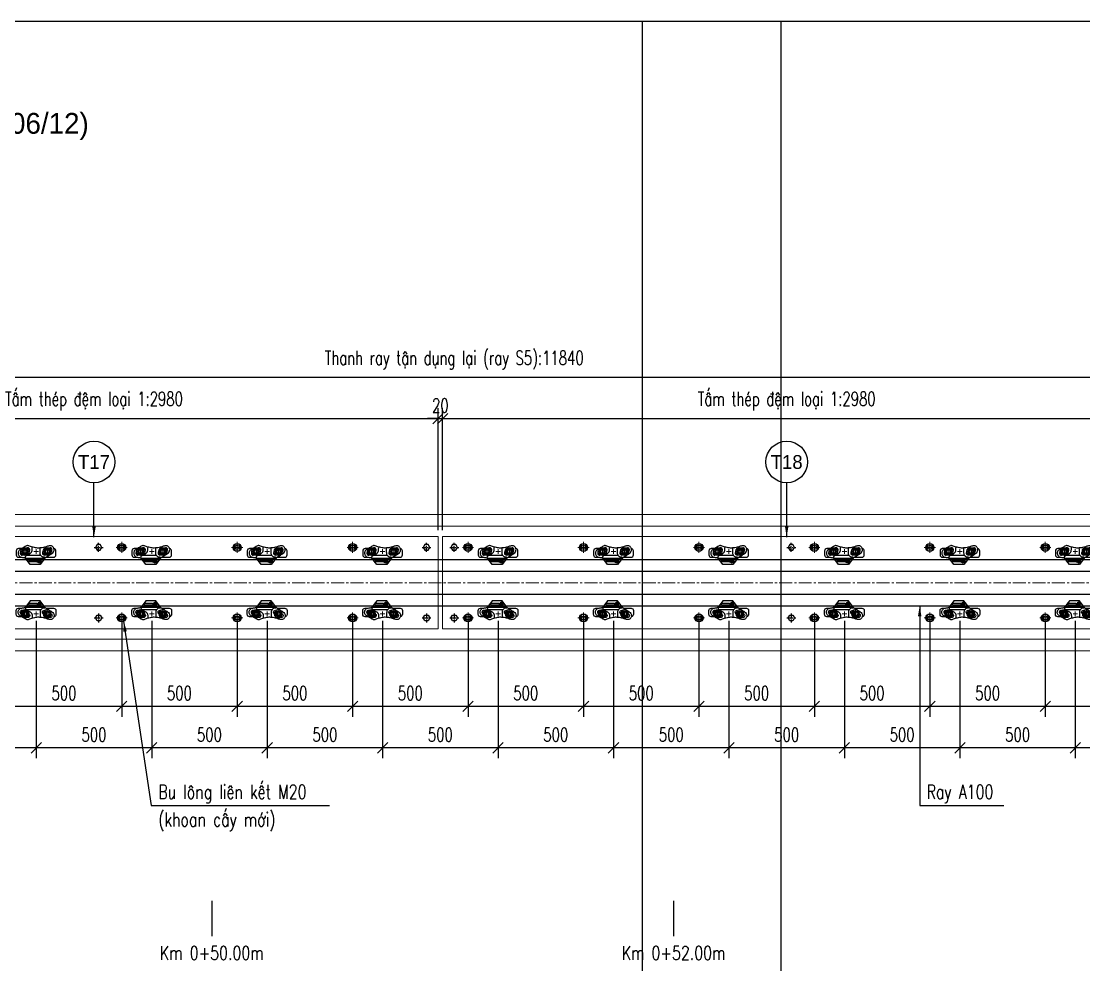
# Model space of a CAD drawing. Header units: millimetres. Extents: x 105795 to 260623, y -660711 to -234400.
# Drawn here: x 184739 to 189341, y -316960 to -312877 of the extents above; entities that cross this region are included whole.
import ezdxf
from ezdxf.enums import TextEntityAlignment as Align

# ---------------------------------------------------------------- set-up
doc = ezdxf.new("R2010")
doc.units = ezdxf.units.MM
doc.header["$LTSCALE"] = 150
doc.header["$MEASUREMENT"] = 0
doc.linetypes.add('CENTER', pattern=[2, 1.25, -0.25, 0.25, -0.25])
doc.linetypes.add('CENTER2', pattern=[1.125, 0.75, -0.125, 0.125, -0.125])
doc.layers.get('Defpoints').update_dxf_attribs({"color": 255})
for name, color, linetype in [('Bulong chinh cao do', 7, 'Continuous'), ('GhichuLytrinh', 2, 'Continuous'), ('PART', 3, 'Continuous'), ('Ray moi', 1, 'Continuous'), ('T-Dim', 8, 'Continuous'), ('T-Hatch', 8, 'Continuous'), ('T-Thay', 3, 'Continuous'), ('T-Truc', 13, 'CENTER2'), ('Tam thep dem', 2, 'Continuous'), ('TEXT', 4, 'Continuous')]:
    doc.layers.add(name, color=color, linetype=linetype)
doc.styles.add('HOA', font='VHAVAN.TTF', dxfattribs={"width": 0.85})
doc.styles.add('THUONG', font='vnsimple.shx', dxfattribs={"width": 0.75})
doc.styles.add('vnsimple', font='vnsimple.shx', dxfattribs={"width": 0.7})
doc.dimstyles.new('30L', dxfattribs={"dimscale": 300, "dimtxt": 0.2, "dimasz": 0.15, "dimexe": 0.15, "dimexo": 0.1, "dimgap": 0.09, "dimtad": 1, "dimdsep": 46, "dimtxsty": 'vnsimple', "dimblk": 'OBLIQUE', "dimcen": 0.09, "dimdle": 0.1, "dimclrd": 256, "dimclre": 256, "dimclrt": 3, "dimadec": 0, "dimazin": 0, "dimtfac": 1, "dimtix": 1, "dimtmove": 1, "dimatfit": 3, "dimfxl": 1, "dimtolj": 1, "dimtzin": 0, "dimarcsym": 0})

# ---------------------------------------------------------------- blocks, each defined once
blk = doc.blocks.new('Bulong M16 chinh cao do')
at = {"layer": 'Bulong chinh cao do', "lineweight": -3}
blk.add_lwpolyline([(-13.9, 0), (-6.9, -12), (6.9, -12), (13.9, 0), (6.9, 12), (-6.9, 12)], close=True, dxfattribs=at)
at = {"layer": 'T-Truc', "color": 250, "linetype": 'CENTER', "lineweight": -3, "ltscale": 0.1}
for p, q in [((-19.4, 0), (19.4, 0)), ((0, -19.4), (0, 19.4))]:
    blk.add_line(p, q, dxfattribs=at)
blk = doc.blocks.new('BU LONG')
at = {"layer": 'PART', "color": 2, "linetype": 'ByBlock', "lineweight": 9, "ltscale": 0.1}
for p, q in [((587063.7, -184968.2), (587063.7, -184920.2)), ((587039.7, -184944.2), (587087.7, -184944.2))]:
    blk.add_line(p, q, dxfattribs=at)
at = {"layer": 'PART', "color": 8, "linetype": 'Continuous'}
blk.add_lwpolyline([(587055.4, -184929.8), (587047.1, -184944.2), (587055.4, -184958.6), (587072.1, -184958.6), (587080.4, -184944.2), (587072.1, -184929.8)], close=True, dxfattribs=at)
at = {"layer": 'PART', "color": 2, "linetype": 'Continuous'}
for radius in [17.6, 8.8]:
    blk.add_circle((587063.7, -184944.2), radius, dxfattribs=at)
blk = doc.blocks.new('coc1')
at = {"layer": 'T-Dim', "color": 8}
for p, q in [((252148.7, -30911), (252131.7, -30911)), ((252158.7, -30953.7), (252158.7, -30921)), ((252163.3, -30958.5), (252191, -30979.2)), ((252191, -30979.2), (252191, -31022.5)), ((252121.7, -31059.7), (252121.7, -31073)), ((252191, -31022.5), (252163.3, -31043.3)), ((252131.7, -31083), (252148.7, -31083)), ((252158.7, -31073), (252158.7, -31062.1))]:
    blk.add_line(p, q, dxfattribs=at)
at = {"layer": 'T-Dim', "color": 250}
for p, q in [((252126.1, -30948.7), (252141.5, -30948.7)), ((252151.5, -30976.2), (252151.5, -31038.5)), ((252171.9, -30984.6), (252171.2, -30984.6)), ((252171.2, -30984.6), (252171.3, -30985.4)), ((252172.9, -31027.2), (252172.9, -30993.4)), ((252174.9, -30991.4), (252177.5, -30991.4)), ((252177.5, -30983), (252175.9, -30983)), ((252175.9, -30983), (252175.9, -30984.6)), ((252175.9, -30985.9), (252175.9, -30987.5)), ((252177.5, -30987.5), (252175.9, -30987.5)), ((252177.8, -30983.6), (252177.8, -30984.6)), ((252177.8, -30986.9), (252177.8, -30985.9)), ((252178.3, -30984.6), (252178.4, -30984.6)), ((252179.5, -30993.4), (252179.5, -31027.2)), ((252181.8, -30986.4), (252181.8, -30984)), ((252126.3, -31045.1), (252141.7, -31045.1)), ((252174.9, -31029.2), (252177.5, -31029.2))]:
    blk.add_line(p, q, dxfattribs=at)
for points in [[(252147.6, -30948.5), (252140.6, -30936.7), (252126.7, -30936.8), (252120, -30948.9), (252127.1, -30960.8), (252140.9, -30960.6)], [(252147.9, -31044.8), (252140.8, -31033), (252127, -31033.1), (252120.2, -31045.2), (252127.3, -31057.1), (252141.1, -31056.9)]]:
    blk.add_lwpolyline(points, close=True, dxfattribs=at)
blk.add_lwpolyline([(252172.3, -30985.9), (252171.8, -30985.9, -0.402189), (252171.3, -30985.4, -0.402189)], format="xyb", dxfattribs=at)
for points in [[(252171.8, -30984.6), (252171.9, -30984.6)], [(252178.3, -30985.9), (252172.3, -30985.9)], [(252174.6, -30984.6), (252178.3, -30984.6)], [(252178.1, -30984.6), (252179.1, -30984.6)], [(252179.1, -30985.9), (252178.3, -30985.9)]]:
    blk.add_lwpolyline(points, dxfattribs=at)
for centre, radius in [((252133.8, -30949.1), 17.5), ((252133.8, -30948.7), 12), ((252133.8, -30948.7), 8.21), ((252133.8, -30948.7), 7.72), ((252176.2, -30982.5), 7.99), ((252134, -31045.1), 17.7), ((252134, -31045.1), 12), ((252134, -31045.1), 8.58), ((252134, -31045.1), 7.72)]:
    blk.add_circle(centre, radius, dxfattribs=at)
at = {"layer": 'T-Dim', "color": 8}
for centre, radius, start, end in [((252131.7, -30921), 10, 90, 172.7502), ((252148.7, -30921), 10, 0, 90), ((252141.2, -31057), 8.58, 179.9374, 180.02), ((252126.6, -31033), 8.58, 358.8777, 359.7675), ((252131.7, -31073), 10, 180, 270), ((252148.7, -31073), 10, 270, 0)]:
    blk.add_arc(centre, radius, start, end, dxfattribs=at)
at = {"layer": 'T-Dim', "color": 250}
for centre, radius, start, end in [((252126.7, -30936.2), 8.21, 33.8579, 204.33), ((252141.3, -30961.6), 8.21, 217.2187, 24.4659), ((252174.7, -30980.6), 4.86, 309.8531, 235.0368), ((252174.6, -30981), 3.55, 325.9393, 270.8947), ((252174.9, -30993.4), 2, 90, 180), ((252177.5, -30993.4), 2, 0, 90), ((252178.6, -30983.1), 1.56, 288.3305, 324.0231), ((252179, -30987), 1.05, 31.2028, 83.0416), ((252180.9, -30985.2), 1.54, 51.5074, 129.6961), ((252180.9, -30985.2), 1.54, 230.3039, 308.4926), ((252126.6, -31033), 8.58, 40.2477, 202.8953), ((252126.6, -31033), 8.58, 243.5906, 244.2653), ((252141.2, -31057), 8.58, 221.8793, 20.5324), ((252141.2, -31057), 8.58, 61.7402, 62.4743), ((252174.9, -31027.2), 2, 180, 270), ((252177.5, -31027.2), 2, 270, 0)]:
    blk.add_arc(centre, radius, start, end, dxfattribs=at)
at = {"layer": 'T-Dim', "color": 8}
blk.add_open_spline([(252163.3, -30958.5), (252160.5, -30956.2), (252157.4, -30952.2), (252153.2, -30944.9), (252142, -30926.5), (252136.6, -30921.3), (252129, -30918.9), (252122.3, -30919.2), (252116.3, -30921.6), (252113.2, -30924.9), (252109.9, -30930.5), (252108.9, -30934.1), (252109, -30939.9), (252111.7, -30947.5), (252113.9, -30953.5), (252116, -30959.9), (252117.8, -30970.7), (252118.9, -30980.9), (252119.3, -30990.5), (252118.4, -30998.7), (252116, -31010.1), (252113.9, -31017.1), (252110.2, -31026.3), (252108.6, -31031.1), (252108.6, -31036), (252110, -31039.8), (252119.9, -31056.7), (252121.7, -31059.6), (252124.1, -31064.1), (252128.6, -31071), (252134.1, -31073.9), (252138.8, -31075.4), (252144.9, -31075), (252151.5, -31072.3), (252157.7, -31065.7), (252158.7, -31062.5), (252159.6, -31055.9), (252160.3, -31048.8), (252161.8, -31045.5), (252162.5, -31044.1), (252163.3, -31043.3)], degree=3, knots=[0.587392, 0.587392, 0.587392, 0.587392, 1, 2, 3, 4, 5, 6, 7, 8, 9, 10, 11, 12, 13, 14, 15, 16, 17, 18, 19, 20, 21, 22, 23, 24, 25, 26, 27, 28, 29, 30, 31, 32, 33, 34, 35, 36, 37, 37.680973, 37.680973, 37.680973, 37.680973], dxfattribs=at)
at = {"layer": 'T-Dim', "color": 250}
for points in [[(252163.2, -31042.6), (252163.2, -31038.2), (252163.3, -31005.4), (252163.3, -30985.6), (252163.2, -30962.7), (252163.3, -30959.6), (252163.1, -30959.1), (252162.1, -30958.4), (252161, -30958.3), (252159.8, -30958.4), (252159.3, -30959.4), (252159.2, -30961.2), (252159, -30964), (252158.6, -30966.7), (252158.2, -30968.6), (252157, -30970.9), (252154.7, -30973.5), (252151.8, -30976), (252149.7, -30977.4), (252146.7, -30978.8), (252142.9, -30979.4), (252130.9, -30979.5), (252124.3, -30979.6), (252121.3, -30979.6), (252118.7, -30979.8)], [(252163.2, -31042.6), (252161.8, -31043.7), (252159.6, -31043.5), (252155.8, -31043.3), (252153.2, -31041), (252149.8, -31036.1), (252145.1, -31027.2), (252143.6, -31024.1), (252141.4, -31020.8), (252138.9, -31018.5), (252135.8, -31016.1), (252132.8, -31014.9), (252130.3, -31014.2), (252119.9, -31014.1), (252117.4, -31014.1), (252115.3, -31012.2)], [(252177.8, -30983.6), (252177.8, -30983.2), (252177.7, -30983), (252177.5, -30983)], [(252177.8, -30986.9), (252177.8, -30987.3), (252177.7, -30987.5), (252177.5, -30987.5)]]:
    blk.add_open_spline(points, degree=3, dxfattribs=at)
at = {"layer": 'T-Truc', "color": 250, "lineweight": 9, "ltscale": 30}
for p, q in [((252144, -30997), (252124, -30997)), ((252134, -31007), (252134, -30987))]:
    blk.add_line(p, q, dxfattribs=at)
blk = doc.blocks.new('mnmnbvmnbvmnbmnbbn')
at = {"layer": 'Tam thep dem', "lineweight": 9, "ltscale": 0.5}
for points in [[(0, -300), (0, 0), (2980, 0), (2980, -300)], [(0, -300), (0, -400), (2980, -400), (2980, -300)]]:
    blk.add_lwpolyline(points, dxfattribs=at)
at = {"layer": 'Bulong chinh cao do', "linetype": 'Continuous'}
for p in [(50, -47.5), (1510, -47.5), (2930, -47.5)]:
    blk.add_blockref('Bulong M16 chinh cao do', p, dxfattribs=at)
at = {"layer": 'Bulong chinh cao do', "linetype": 'Continuous', "xscale": -1, "rotation": 180}
for p in [(50, -352.5), (1510, -352.5), (2930, -352.5)]:
    blk.add_blockref('Bulong M16 chinh cao do', p, dxfattribs=at)
at = {"layer": 'PART', "linetype": 'Continuous'}
for p in [(-586953.7, 184896.7), (-586453.7, 184896.7), (-585953.7, 184896.7), (-585453.7, 184896.7), (-584953.7, 184896.7), (-584453.7, 184896.7), (-586953.7, 184591.7), (-586453.7, 184591.7), (-585953.7, 184591.7), (-585453.7, 184591.7), (-584953.7, 184591.7), (-584453.7, 184591.7)]:
    blk.add_blockref('BU LONG', p, dxfattribs=at)
at = {"layer": 'T-Dim', "rotation": 270}
for p in [(31237, 252069), (31737, 252069), (32236.3, 252069, 616), (32737, 252069), (33237, 252069), (33737, 252069)]:
    blk.add_blockref('coc1', p, dxfattribs=at)
at = {"layer": 'T-Dim', "xscale": -1, "rotation": 270}
for p in [(31237, -252469), (31737, -252469), (32236.3, -252469, 616), (32737, -252469), (33237, -252469), (33737, -252469)]:
    blk.add_blockref('coc1', p, dxfattribs=at)
blk = doc.blocks.new('_Oblique')
at = {"color": 0, "linetype": 'ByBlock', "lineweight": -2}
blk.add_line((-0.5, -0.5), (0.5, 0.5), dxfattribs=at)
blk = doc.blocks.new('*D250')
at = {"layer": 'Defpoints', "color": 0, "linetype": 'Continuous', "transparency": 16777216}
for p in [(184304.5, -315441.6), (184804.5, -315441.6), (184304.5, -316021.7)]:
    blk.add_point(p, dxfattribs=at)
at = {"layer": 'T-Dim', "linetype": 'Continuous', "lineweight": -2, "transparency": 16777216}
for p, q in [((184304.5, -315471.6), (184304.5, -316066.7)), ((184804.5, -315471.6), (184804.5, -316066.7)), ((184834.5, -316021.7), (184274.5, -316021.7))]:
    blk.add_line(p, q, dxfattribs=at)
at = {"layer": 'T-Dim', "linetype": 'Continuous', "lineweight": -2, "transparency": 16777216, "xscale": 45, "yscale": 45, "zscale": 45, "rotation": 180}
blk.add_blockref('_Oblique', (184304.5, -316021.7), dxfattribs=at)
at = {"layer": 'T-Dim', "linetype": 'Continuous', "lineweight": -2, "transparency": 16777216, "xscale": 45, "yscale": 45, "zscale": 45}
blk.add_blockref('_Oblique', (184804.5, -316021.7), dxfattribs=at)
at = {"layer": 'T-Dim', "color": 3, "linetype": 'Continuous', "transparency": 16777216, "insert": (184554.5, -315964.7), "char_height": 60, "attachment_point": 5, "style": 'vnsimple'}
blk.add_mtext('\\A1;500', dxfattribs=at)
blk = doc.blocks.new('*D251')
at = {"layer": 'Defpoints', "color": 0, "linetype": 'Continuous', "transparency": 16777216}
for p in [(184674.5, -315447.7), (185174.5, -315447.7), (185174.5, -315841.7)]:
    blk.add_point(p, dxfattribs=at)
at = {"layer": 'T-Dim', "linetype": 'Continuous', "lineweight": -2, "transparency": 16777216}
for p, q in [((184674.5, -315477.7), (184674.5, -315886.7)), ((185174.5, -315477.7), (185174.5, -315886.7)), ((184644.5, -315841.7), (185204.5, -315841.7))]:
    blk.add_line(p, q, dxfattribs=at)
at = {"layer": 'T-Dim', "linetype": 'Continuous', "lineweight": -2, "transparency": 16777216, "xscale": 45, "yscale": 45, "zscale": 45, "rotation": 180}
blk.add_blockref('_Oblique', (184674.5, -315841.7), dxfattribs=at)
at = {"layer": 'T-Dim', "linetype": 'Continuous', "lineweight": -2, "transparency": 16777216, "xscale": 45, "yscale": 45, "zscale": 45}
blk.add_blockref('_Oblique', (185174.5, -315841.7), dxfattribs=at)
at = {"layer": 'T-Dim', "color": 3, "linetype": 'Continuous', "transparency": 16777216, "insert": (184924.5, -315784.7), "char_height": 60, "attachment_point": 5, "style": 'vnsimple'}
blk.add_mtext('\\A1;500', dxfattribs=at)
blk = doc.blocks.new('*D252')
at = {"layer": 'Defpoints', "color": 0, "linetype": 'Continuous', "transparency": 16777216}
for p in [(184804.5, -315441.6), (185304.5, -315441.6), (184804.5, -316021.7)]:
    blk.add_point(p, dxfattribs=at)
at = {"layer": 'T-Dim', "linetype": 'Continuous', "lineweight": -2, "transparency": 16777216}
for p, q in [((184804.5, -315471.6), (184804.5, -316066.7)), ((185304.5, -315471.6), (185304.5, -316066.7)), ((185334.5, -316021.7), (184774.5, -316021.7))]:
    blk.add_line(p, q, dxfattribs=at)
at = {"layer": 'T-Dim', "linetype": 'Continuous', "lineweight": -2, "transparency": 16777216, "xscale": 45, "yscale": 45, "zscale": 45, "rotation": 180}
blk.add_blockref('_Oblique', (184804.5, -316021.7), dxfattribs=at)
at = {"layer": 'T-Dim', "linetype": 'Continuous', "lineweight": -2, "transparency": 16777216, "xscale": 45, "yscale": 45, "zscale": 45}
blk.add_blockref('_Oblique', (185304.5, -316021.7), dxfattribs=at)
at = {"layer": 'T-Dim', "color": 3, "linetype": 'Continuous', "transparency": 16777216, "insert": (185054.5, -315964.7), "char_height": 60, "attachment_point": 5, "style": 'vnsimple'}
blk.add_mtext('\\A1;500', dxfattribs=at)
blk = doc.blocks.new('*D253')
at = {"layer": 'Defpoints', "color": 0, "linetype": 'Continuous', "transparency": 16777216}
for p in [(185174.5, -315447.7), (185674.5, -315447.7), (185674.5, -315841.7)]:
    blk.add_point(p, dxfattribs=at)
at = {"layer": 'T-Dim', "linetype": 'Continuous', "lineweight": -2, "transparency": 16777216}
for p, q in [((185174.5, -315477.7), (185174.5, -315886.7)), ((185674.5, -315477.7), (185674.5, -315886.7)), ((185144.5, -315841.7), (185704.5, -315841.7))]:
    blk.add_line(p, q, dxfattribs=at)
at = {"layer": 'T-Dim', "linetype": 'Continuous', "lineweight": -2, "transparency": 16777216, "xscale": 45, "yscale": 45, "zscale": 45, "rotation": 180}
blk.add_blockref('_Oblique', (185174.5, -315841.7), dxfattribs=at)
at = {"layer": 'T-Dim', "linetype": 'Continuous', "lineweight": -2, "transparency": 16777216, "xscale": 45, "yscale": 45, "zscale": 45}
blk.add_blockref('_Oblique', (185674.5, -315841.7), dxfattribs=at)
at = {"layer": 'T-Dim', "color": 3, "linetype": 'Continuous', "transparency": 16777216, "insert": (185424.5, -315784.7), "char_height": 60, "attachment_point": 5, "style": 'vnsimple'}
blk.add_mtext('\\A1;500', dxfattribs=at)
blk = doc.blocks.new('*D254')
at = {"layer": 'Defpoints', "color": 0, "linetype": 'Continuous', "transparency": 16777216}
for p in [(185304.5, -315441.6), (185804.5, -315441.6), (185304.5, -316021.7)]:
    blk.add_point(p, dxfattribs=at)
at = {"layer": 'T-Dim', "linetype": 'Continuous', "lineweight": -2, "transparency": 16777216}
for p, q in [((185304.5, -315471.6), (185304.5, -316066.7)), ((185804.5, -315471.6), (185804.5, -316066.7)), ((185834.5, -316021.7), (185274.5, -316021.7))]:
    blk.add_line(p, q, dxfattribs=at)
at = {"layer": 'T-Dim', "linetype": 'Continuous', "lineweight": -2, "transparency": 16777216, "xscale": 45, "yscale": 45, "zscale": 45, "rotation": 180}
blk.add_blockref('_Oblique', (185304.5, -316021.7), dxfattribs=at)
at = {"layer": 'T-Dim', "linetype": 'Continuous', "lineweight": -2, "transparency": 16777216, "xscale": 45, "yscale": 45, "zscale": 45}
blk.add_blockref('_Oblique', (185804.5, -316021.7), dxfattribs=at)
at = {"layer": 'T-Dim', "color": 3, "linetype": 'Continuous', "transparency": 16777216, "insert": (185554.5, -315964.7), "char_height": 60, "attachment_point": 5, "style": 'vnsimple'}
blk.add_mtext('\\A1;500', dxfattribs=at)
blk = doc.blocks.new('*D255')
at = {"layer": 'Defpoints', "color": 0, "linetype": 'Continuous', "transparency": 16777216}
for p in [(185674.5, -315447.7), (186174.5, -315447.7), (186174.5, -315841.7)]:
    blk.add_point(p, dxfattribs=at)
at = {"layer": 'T-Dim', "linetype": 'Continuous', "lineweight": -2, "transparency": 16777216}
for p, q in [((185674.5, -315477.7), (185674.5, -315886.7)), ((186174.5, -315477.7), (186174.5, -315886.7)), ((185644.5, -315841.7), (186204.5, -315841.7))]:
    blk.add_line(p, q, dxfattribs=at)
at = {"layer": 'T-Dim', "linetype": 'Continuous', "lineweight": -2, "transparency": 16777216, "xscale": 45, "yscale": 45, "zscale": 45, "rotation": 180}
blk.add_blockref('_Oblique', (185674.5, -315841.7), dxfattribs=at)
at = {"layer": 'T-Dim', "linetype": 'Continuous', "lineweight": -2, "transparency": 16777216, "xscale": 45, "yscale": 45, "zscale": 45}
blk.add_blockref('_Oblique', (186174.5, -315841.7), dxfattribs=at)
at = {"layer": 'T-Dim', "color": 3, "linetype": 'Continuous', "transparency": 16777216, "insert": (185924.5, -315784.7), "char_height": 60, "attachment_point": 5, "style": 'vnsimple'}
blk.add_mtext('\\A1;500', dxfattribs=at)
blk = doc.blocks.new('*D256')
at = {"layer": 'Defpoints', "color": 0, "linetype": 'Continuous', "transparency": 16777216}
for p in [(185804.5, -315441.6), (186304.5, -315441.6), (185804.5, -316021.7)]:
    blk.add_point(p, dxfattribs=at)
at = {"layer": 'T-Dim', "linetype": 'Continuous', "lineweight": -2, "transparency": 16777216}
for p, q in [((185804.5, -315471.6), (185804.5, -316066.7)), ((186304.5, -315471.6), (186304.5, -316066.7)), ((186334.5, -316021.7), (185774.5, -316021.7))]:
    blk.add_line(p, q, dxfattribs=at)
at = {"layer": 'T-Dim', "linetype": 'Continuous', "lineweight": -2, "transparency": 16777216, "xscale": 45, "yscale": 45, "zscale": 45, "rotation": 180}
blk.add_blockref('_Oblique', (185804.5, -316021.7), dxfattribs=at)
at = {"layer": 'T-Dim', "linetype": 'Continuous', "lineweight": -2, "transparency": 16777216, "xscale": 45, "yscale": 45, "zscale": 45}
blk.add_blockref('_Oblique', (186304.5, -316021.7), dxfattribs=at)
at = {"layer": 'T-Dim', "color": 3, "linetype": 'Continuous', "transparency": 16777216, "insert": (186054.5, -315964.7), "char_height": 60, "attachment_point": 5, "style": 'vnsimple'}
blk.add_mtext('\\A1;500', dxfattribs=at)
blk = doc.blocks.new('*D257')
at = {"layer": 'Defpoints', "color": 0, "linetype": 'Continuous', "transparency": 16777216}
for p in [(186174.5, -315447.7), (186674.5, -315447.7), (186674.5, -315841.7)]:
    blk.add_point(p, dxfattribs=at)
at = {"layer": 'T-Dim', "linetype": 'Continuous', "lineweight": -2, "transparency": 16777216}
for p, q in [((186174.5, -315477.7), (186174.5, -315886.7)), ((186674.5, -315477.7), (186674.5, -315886.7)), ((186144.5, -315841.7), (186704.5, -315841.7))]:
    blk.add_line(p, q, dxfattribs=at)
at = {"layer": 'T-Dim', "linetype": 'Continuous', "lineweight": -2, "transparency": 16777216, "xscale": 45, "yscale": 45, "zscale": 45, "rotation": 180}
blk.add_blockref('_Oblique', (186174.5, -315841.7), dxfattribs=at)
at = {"layer": 'T-Dim', "linetype": 'Continuous', "lineweight": -2, "transparency": 16777216, "xscale": 45, "yscale": 45, "zscale": 45}
blk.add_blockref('_Oblique', (186674.5, -315841.7), dxfattribs=at)
at = {"layer": 'T-Dim', "color": 3, "linetype": 'Continuous', "transparency": 16777216, "insert": (186424.5, -315784.7), "char_height": 60, "attachment_point": 5, "style": 'vnsimple'}
blk.add_mtext('\\A1;500', dxfattribs=at)
blk = doc.blocks.new('*D258')
at = {"layer": 'Defpoints', "color": 0, "linetype": 'Continuous', "transparency": 16777216}
for p in [(186304.5, -315441.6), (186804.5, -315441.6), (186304.5, -316021.7)]:
    blk.add_point(p, dxfattribs=at)
at = {"layer": 'T-Dim', "linetype": 'Continuous', "lineweight": -2, "transparency": 16777216}
for p, q in [((186304.5, -315471.6), (186304.5, -316066.7)), ((186804.5, -315471.6), (186804.5, -316066.7)), ((186834.5, -316021.7), (186274.5, -316021.7))]:
    blk.add_line(p, q, dxfattribs=at)
at = {"layer": 'T-Dim', "linetype": 'Continuous', "lineweight": -2, "transparency": 16777216, "xscale": 45, "yscale": 45, "zscale": 45, "rotation": 180}
blk.add_blockref('_Oblique', (186304.5, -316021.7), dxfattribs=at)
at = {"layer": 'T-Dim', "linetype": 'Continuous', "lineweight": -2, "transparency": 16777216, "xscale": 45, "yscale": 45, "zscale": 45}
blk.add_blockref('_Oblique', (186804.5, -316021.7), dxfattribs=at)
at = {"layer": 'T-Dim', "color": 3, "linetype": 'Continuous', "transparency": 16777216, "insert": (186554.5, -315964.7), "char_height": 60, "attachment_point": 5, "style": 'vnsimple'}
blk.add_mtext('\\A1;500', dxfattribs=at)
blk = doc.blocks.new('*D259')
at = {"layer": 'Defpoints', "color": 0, "linetype": 'Continuous', "transparency": 16777216}
for p in [(186674.5, -315447.7), (187174.5, -315447.7), (187174.5, -315841.7)]:
    blk.add_point(p, dxfattribs=at)
at = {"layer": 'T-Dim', "linetype": 'Continuous', "lineweight": -2, "transparency": 16777216}
for p, q in [((186674.5, -315477.7), (186674.5, -315886.7)), ((187174.5, -315477.7), (187174.5, -315886.7)), ((186644.5, -315841.7), (187204.5, -315841.7))]:
    blk.add_line(p, q, dxfattribs=at)
at = {"layer": 'T-Dim', "linetype": 'Continuous', "lineweight": -2, "transparency": 16777216, "xscale": 45, "yscale": 45, "zscale": 45, "rotation": 180}
blk.add_blockref('_Oblique', (186674.5, -315841.7), dxfattribs=at)
at = {"layer": 'T-Dim', "linetype": 'Continuous', "lineweight": -2, "transparency": 16777216, "xscale": 45, "yscale": 45, "zscale": 45}
blk.add_blockref('_Oblique', (187174.5, -315841.7), dxfattribs=at)
at = {"layer": 'T-Dim', "color": 3, "linetype": 'Continuous', "transparency": 16777216, "insert": (186924.5, -315784.7), "char_height": 60, "attachment_point": 5, "style": 'vnsimple'}
blk.add_mtext('\\A1;500', dxfattribs=at)
blk = doc.blocks.new('*D260')
at = {"layer": 'Defpoints', "color": 0, "linetype": 'Continuous', "transparency": 16777216}
for p in [(186804.5, -315441.6), (187304.5, -315441.6), (186804.5, -316021.7)]:
    blk.add_point(p, dxfattribs=at)
at = {"layer": 'T-Dim', "linetype": 'Continuous', "lineweight": -2, "transparency": 16777216}
for p, q in [((186804.5, -315471.6), (186804.5, -316066.7)), ((187304.5, -315471.6), (187304.5, -316066.7)), ((187334.5, -316021.7), (186774.5, -316021.7))]:
    blk.add_line(p, q, dxfattribs=at)
at = {"layer": 'T-Dim', "linetype": 'Continuous', "lineweight": -2, "transparency": 16777216, "xscale": 45, "yscale": 45, "zscale": 45, "rotation": 180}
blk.add_blockref('_Oblique', (186804.5, -316021.7), dxfattribs=at)
at = {"layer": 'T-Dim', "linetype": 'Continuous', "lineweight": -2, "transparency": 16777216, "xscale": 45, "yscale": 45, "zscale": 45}
blk.add_blockref('_Oblique', (187304.5, -316021.7), dxfattribs=at)
at = {"layer": 'T-Dim', "color": 3, "linetype": 'Continuous', "transparency": 16777216, "insert": (187054.5, -315964.7), "char_height": 60, "attachment_point": 5, "style": 'vnsimple'}
blk.add_mtext('\\A1;500', dxfattribs=at)
blk = doc.blocks.new('*D261')
at = {"layer": 'Defpoints', "color": 0, "linetype": 'Continuous', "transparency": 16777216}
for p in [(187174.5, -315447.7), (187674.5, -315447.7), (187674.5, -315841.7)]:
    blk.add_point(p, dxfattribs=at)
at = {"layer": 'T-Dim', "linetype": 'Continuous', "lineweight": -2, "transparency": 16777216}
for p, q in [((187174.5, -315477.7), (187174.5, -315886.7)), ((187674.5, -315477.7), (187674.5, -315886.7)), ((187144.5, -315841.7), (187704.5, -315841.7))]:
    blk.add_line(p, q, dxfattribs=at)
at = {"layer": 'T-Dim', "linetype": 'Continuous', "lineweight": -2, "transparency": 16777216, "xscale": 45, "yscale": 45, "zscale": 45, "rotation": 180}
blk.add_blockref('_Oblique', (187174.5, -315841.7), dxfattribs=at)
at = {"layer": 'T-Dim', "linetype": 'Continuous', "lineweight": -2, "transparency": 16777216, "xscale": 45, "yscale": 45, "zscale": 45}
blk.add_blockref('_Oblique', (187674.5, -315841.7), dxfattribs=at)
at = {"layer": 'T-Dim', "color": 3, "linetype": 'Continuous', "transparency": 16777216, "insert": (187424.5, -315784.7), "char_height": 60, "attachment_point": 5, "style": 'vnsimple'}
blk.add_mtext('\\A1;500', dxfattribs=at)
blk = doc.blocks.new('*D262')
at = {"layer": 'Defpoints', "color": 0, "linetype": 'Continuous', "transparency": 16777216}
for p in [(187304.5, -315441.6), (187804.5, -315441.6), (187304.5, -316021.7)]:
    blk.add_point(p, dxfattribs=at)
at = {"layer": 'T-Dim', "linetype": 'Continuous', "lineweight": -2, "transparency": 16777216}
for p, q in [((187304.5, -315471.6), (187304.5, -316066.7)), ((187804.5, -315471.6), (187804.5, -316066.7)), ((187834.5, -316021.7), (187274.5, -316021.7))]:
    blk.add_line(p, q, dxfattribs=at)
at = {"layer": 'T-Dim', "linetype": 'Continuous', "lineweight": -2, "transparency": 16777216, "xscale": 45, "yscale": 45, "zscale": 45, "rotation": 180}
blk.add_blockref('_Oblique', (187304.5, -316021.7), dxfattribs=at)
at = {"layer": 'T-Dim', "linetype": 'Continuous', "lineweight": -2, "transparency": 16777216, "xscale": 45, "yscale": 45, "zscale": 45}
blk.add_blockref('_Oblique', (187804.5, -316021.7), dxfattribs=at)
at = {"layer": 'T-Dim', "color": 3, "linetype": 'Continuous', "transparency": 16777216, "insert": (187554.5, -315964.7), "char_height": 60, "attachment_point": 5, "style": 'vnsimple'}
blk.add_mtext('\\A1;500', dxfattribs=at)
blk = doc.blocks.new('*D263')
at = {"layer": 'Defpoints', "color": 0, "linetype": 'Continuous', "transparency": 16777216}
for p in [(187674.5, -315447.7), (188174.5, -315447.7), (188174.5, -315841.7)]:
    blk.add_point(p, dxfattribs=at)
at = {"layer": 'T-Dim', "linetype": 'Continuous', "lineweight": -2, "transparency": 16777216}
for p, q in [((187674.5, -315477.7), (187674.5, -315886.7)), ((188174.5, -315477.7), (188174.5, -315886.7)), ((187644.5, -315841.7), (188204.5, -315841.7))]:
    blk.add_line(p, q, dxfattribs=at)
at = {"layer": 'T-Dim', "linetype": 'Continuous', "lineweight": -2, "transparency": 16777216, "xscale": 45, "yscale": 45, "zscale": 45, "rotation": 180}
blk.add_blockref('_Oblique', (187674.5, -315841.7), dxfattribs=at)
at = {"layer": 'T-Dim', "linetype": 'Continuous', "lineweight": -2, "transparency": 16777216, "xscale": 45, "yscale": 45, "zscale": 45}
blk.add_blockref('_Oblique', (188174.5, -315841.7), dxfattribs=at)
at = {"layer": 'T-Dim', "color": 3, "linetype": 'Continuous', "transparency": 16777216, "insert": (187924.5, -315784.7), "char_height": 60, "attachment_point": 5, "style": 'vnsimple'}
blk.add_mtext('\\A1;500', dxfattribs=at)
blk = doc.blocks.new('*D264')
at = {"layer": 'Defpoints', "color": 0, "linetype": 'Continuous', "transparency": 16777216}
for p in [(187804.5, -315441.6), (188304.5, -315441.6), (187804.5, -316021.7)]:
    blk.add_point(p, dxfattribs=at)
at = {"layer": 'T-Dim', "linetype": 'Continuous', "lineweight": -2, "transparency": 16777216}
for p, q in [((187804.5, -315471.6), (187804.5, -316066.7)), ((188304.5, -315471.6), (188304.5, -316066.7)), ((188334.5, -316021.7), (187774.5, -316021.7))]:
    blk.add_line(p, q, dxfattribs=at)
at = {"layer": 'T-Dim', "linetype": 'Continuous', "lineweight": -2, "transparency": 16777216, "xscale": 45, "yscale": 45, "zscale": 45, "rotation": 180}
blk.add_blockref('_Oblique', (187804.5, -316021.7), dxfattribs=at)
at = {"layer": 'T-Dim', "linetype": 'Continuous', "lineweight": -2, "transparency": 16777216, "xscale": 45, "yscale": 45, "zscale": 45}
blk.add_blockref('_Oblique', (188304.5, -316021.7), dxfattribs=at)
at = {"layer": 'T-Dim', "color": 3, "linetype": 'Continuous', "transparency": 16777216, "insert": (188054.5, -315964.7), "char_height": 60, "attachment_point": 5, "style": 'vnsimple'}
blk.add_mtext('\\A1;500', dxfattribs=at)
blk = doc.blocks.new('*D265')
at = {"layer": 'Defpoints', "color": 0, "linetype": 'Continuous', "transparency": 16777216}
for p in [(188174.5, -315447.7), (188674.5, -315447.7), (188674.5, -315841.7)]:
    blk.add_point(p, dxfattribs=at)
at = {"layer": 'T-Dim', "linetype": 'Continuous', "lineweight": -2, "transparency": 16777216}
for p, q in [((188174.5, -315477.7), (188174.5, -315886.7)), ((188674.5, -315477.7), (188674.5, -315886.7)), ((188144.5, -315841.7), (188704.5, -315841.7))]:
    blk.add_line(p, q, dxfattribs=at)
at = {"layer": 'T-Dim', "linetype": 'Continuous', "lineweight": -2, "transparency": 16777216, "xscale": 45, "yscale": 45, "zscale": 45, "rotation": 180}
blk.add_blockref('_Oblique', (188174.5, -315841.7), dxfattribs=at)
at = {"layer": 'T-Dim', "linetype": 'Continuous', "lineweight": -2, "transparency": 16777216, "xscale": 45, "yscale": 45, "zscale": 45}
blk.add_blockref('_Oblique', (188674.5, -315841.7), dxfattribs=at)
at = {"layer": 'T-Dim', "color": 3, "linetype": 'Continuous', "transparency": 16777216, "insert": (188424.5, -315784.7), "char_height": 60, "attachment_point": 5, "style": 'vnsimple'}
blk.add_mtext('\\A1;500', dxfattribs=at)
blk = doc.blocks.new('*D266')
at = {"layer": 'Defpoints', "color": 0, "linetype": 'Continuous', "transparency": 16777216}
for p in [(188304.5, -315441.6), (188804.5, -315441.6), (188304.5, -316021.7)]:
    blk.add_point(p, dxfattribs=at)
at = {"layer": 'T-Dim', "linetype": 'Continuous', "lineweight": -2, "transparency": 16777216}
for p, q in [((188304.5, -315471.6), (188304.5, -316066.7)), ((188804.5, -315471.6), (188804.5, -316066.7)), ((188834.5, -316021.7), (188274.5, -316021.7))]:
    blk.add_line(p, q, dxfattribs=at)
at = {"layer": 'T-Dim', "linetype": 'Continuous', "lineweight": -2, "transparency": 16777216, "xscale": 45, "yscale": 45, "zscale": 45, "rotation": 180}
blk.add_blockref('_Oblique', (188304.5, -316021.7), dxfattribs=at)
at = {"layer": 'T-Dim', "linetype": 'Continuous', "lineweight": -2, "transparency": 16777216, "xscale": 45, "yscale": 45, "zscale": 45}
blk.add_blockref('_Oblique', (188804.5, -316021.7), dxfattribs=at)
at = {"layer": 'T-Dim', "color": 3, "linetype": 'Continuous', "transparency": 16777216, "insert": (188554.5, -315964.7), "char_height": 60, "attachment_point": 5, "style": 'vnsimple'}
blk.add_mtext('\\A1;500', dxfattribs=at)
blk = doc.blocks.new('*D267')
at = {"layer": 'Defpoints', "color": 0, "linetype": 'Continuous', "transparency": 16777216}
for p in [(188674.5, -315447.7), (189174.5, -315447.7), (189174.5, -315841.7)]:
    blk.add_point(p, dxfattribs=at)
at = {"layer": 'T-Dim', "linetype": 'Continuous', "lineweight": -2, "transparency": 16777216}
for p, q in [((188674.5, -315477.7), (188674.5, -315886.7)), ((189174.5, -315477.7), (189174.5, -315886.7)), ((188644.5, -315841.7), (189204.5, -315841.7))]:
    blk.add_line(p, q, dxfattribs=at)
at = {"layer": 'T-Dim', "linetype": 'Continuous', "lineweight": -2, "transparency": 16777216, "xscale": 45, "yscale": 45, "zscale": 45, "rotation": 180}
blk.add_blockref('_Oblique', (188674.5, -315841.7), dxfattribs=at)
at = {"layer": 'T-Dim', "linetype": 'Continuous', "lineweight": -2, "transparency": 16777216, "xscale": 45, "yscale": 45, "zscale": 45}
blk.add_blockref('_Oblique', (189174.5, -315841.7), dxfattribs=at)
at = {"layer": 'T-Dim', "color": 3, "linetype": 'Continuous', "transparency": 16777216, "insert": (188924.5, -315784.7), "char_height": 60, "attachment_point": 5, "style": 'vnsimple'}
blk.add_mtext('\\A1;500', dxfattribs=at)
blk = doc.blocks.new('*D268')
at = {"layer": 'Defpoints', "color": 0, "linetype": 'Continuous', "transparency": 16777216}
for p in [(188804.5, -315441.6), (189304.5, -315441.6), (188804.5, -316021.7)]:
    blk.add_point(p, dxfattribs=at)
at = {"layer": 'T-Dim', "linetype": 'Continuous', "lineweight": -2, "transparency": 16777216}
for p, q in [((188804.5, -315471.6), (188804.5, -316066.7)), ((189304.5, -315471.6), (189304.5, -316066.7)), ((189334.5, -316021.7), (188774.5, -316021.7))]:
    blk.add_line(p, q, dxfattribs=at)
at = {"layer": 'T-Dim', "linetype": 'Continuous', "lineweight": -2, "transparency": 16777216, "xscale": 45, "yscale": 45, "zscale": 45, "rotation": 180}
blk.add_blockref('_Oblique', (188804.5, -316021.7), dxfattribs=at)
at = {"layer": 'T-Dim', "linetype": 'Continuous', "lineweight": -2, "transparency": 16777216, "xscale": 45, "yscale": 45, "zscale": 45}
blk.add_blockref('_Oblique', (189304.5, -316021.7), dxfattribs=at)
at = {"layer": 'T-Dim', "color": 3, "linetype": 'Continuous', "transparency": 16777216, "insert": (189054.5, -315964.7), "char_height": 60, "attachment_point": 5, "style": 'vnsimple'}
blk.add_mtext('\\A1;500', dxfattribs=at)
blk = doc.blocks.new('*D269')
at = {"layer": 'Defpoints', "color": 0, "linetype": 'Continuous', "transparency": 16777216}
for p in [(189174.5, -315447.7), (189674.5, -315447.7), (189674.5, -315841.7)]:
    blk.add_point(p, dxfattribs=at)
at = {"layer": 'T-Dim', "linetype": 'Continuous', "lineweight": -2, "transparency": 16777216}
for p, q in [((189174.5, -315477.7), (189174.5, -315886.7)), ((189674.5, -315477.7), (189674.5, -315886.7)), ((189144.5, -315841.7), (189704.5, -315841.7))]:
    blk.add_line(p, q, dxfattribs=at)
at = {"layer": 'T-Dim', "linetype": 'Continuous', "lineweight": -2, "transparency": 16777216, "xscale": 45, "yscale": 45, "zscale": 45, "rotation": 180}
blk.add_blockref('_Oblique', (189174.5, -315841.7), dxfattribs=at)
at = {"layer": 'T-Dim', "linetype": 'Continuous', "lineweight": -2, "transparency": 16777216, "xscale": 45, "yscale": 45, "zscale": 45}
blk.add_blockref('_Oblique', (189674.5, -315841.7), dxfattribs=at)
at = {"layer": 'T-Dim', "color": 3, "linetype": 'Continuous', "transparency": 16777216, "insert": (189424.5, -315784.7), "char_height": 60, "attachment_point": 5, "style": 'vnsimple'}
blk.add_mtext('\\A1;500', dxfattribs=at)
blk = doc.blocks.new('*D270')
at = {"layer": 'Defpoints', "color": 0, "linetype": 'Continuous', "transparency": 16777216}
for p in [(189304.5, -315441.6), (189804.5, -315441.6), (189304.5, -316021.7)]:
    blk.add_point(p, dxfattribs=at)
at = {"layer": 'T-Dim', "linetype": 'Continuous', "lineweight": -2, "transparency": 16777216}
for p, q in [((189304.5, -315471.6), (189304.5, -316066.7)), ((189804.5, -315471.6), (189804.5, -316066.7)), ((189834.5, -316021.7), (189274.5, -316021.7))]:
    blk.add_line(p, q, dxfattribs=at)
at = {"layer": 'T-Dim', "linetype": 'Continuous', "lineweight": -2, "transparency": 16777216, "xscale": 45, "yscale": 45, "zscale": 45, "rotation": 180}
blk.add_blockref('_Oblique', (189304.5, -316021.7), dxfattribs=at)
at = {"layer": 'T-Dim', "linetype": 'Continuous', "lineweight": -2, "transparency": 16777216, "xscale": 45, "yscale": 45, "zscale": 45}
blk.add_blockref('_Oblique', (189804.5, -316021.7), dxfattribs=at)
at = {"layer": 'T-Dim', "color": 3, "linetype": 'Continuous', "transparency": 16777216, "insert": (189554.5, -315964.7), "char_height": 60, "attachment_point": 5, "style": 'vnsimple'}
blk.add_mtext('\\A1;500', dxfattribs=at)
blk = doc.blocks.new('*D481')
at = {"layer": 'Defpoints', "color": 0, "transparency": 16777216}
for p in [(186544.5, -314596.7), (183564.5, -315109.4), (186544.5, -315109.4)]:
    blk.add_point(p, dxfattribs=at)
at = {"layer": 'T-Dim', "lineweight": -2, "transparency": 16777216}
for p, q in [((183564.5, -315079.4), (183564.5, -314551.7)), ((186544.5, -315079.4), (186544.5, -314551.7)), ((183534.5, -314596.7), (186574.5, -314596.7))]:
    blk.add_line(p, q, dxfattribs=at)
at = {"layer": 'T-Dim', "lineweight": -2, "transparency": 16777216, "xscale": 45, "yscale": 45, "zscale": 45, "rotation": 180}
blk.add_blockref('_Oblique', (183564.5, -314596.7), dxfattribs=at)
at = {"layer": 'T-Dim', "lineweight": -2, "transparency": 16777216, "xscale": 45, "yscale": 45, "zscale": 45}
blk.add_blockref('_Oblique', (186544.5, -314596.7), dxfattribs=at)
at = {"layer": 'T-Dim', "color": 3, "transparency": 16777216, "insert": (185054.5, -314521.1), "char_height": 60, "attachment_point": 5, "style": 'vnsimple'}
blk.add_mtext('\\A1;TÊm thÐp ®Öm lo¹i 1:2980', dxfattribs=at)
blk = doc.blocks.new('*D482')
at = {"layer": 'Defpoints', "color": 0, "linetype": 'Continuous', "transparency": 16777216}
for p in [(186564.5, -314596.7), (186544.5, -315106.7), (186564.5, -315106.7)]:
    blk.add_point(p, dxfattribs=at)
at = {"layer": 'T-Dim', "linetype": 'Continuous', "lineweight": -2, "transparency": 16777216}
for p, q in [((186544.5, -315076.7), (186544.5, -314551.7)), ((186564.5, -315076.7), (186564.5, -314551.7)), ((186544.5, -314596.7), (186499.5, -314596.7)), ((186544.5, -314596.7), (186564.5, -314596.7)), ((186564.5, -314596.7), (186609.5, -314596.7))]:
    blk.add_line(p, q, dxfattribs=at)
at = {"layer": 'T-Dim', "linetype": 'Continuous', "lineweight": -2, "transparency": 16777216, "xscale": 45, "yscale": 45, "zscale": 45}
blk.add_blockref('_Oblique', (186544.5, -314596.7), dxfattribs=at)
at = {"layer": 'T-Dim', "linetype": 'Continuous', "lineweight": -2, "transparency": 16777216, "xscale": 45, "yscale": 45, "zscale": 45, "rotation": 180}
blk.add_blockref('_Oblique', (186564.5, -314596.7), dxfattribs=at)
at = {"layer": 'T-Dim', "color": 3, "linetype": 'Continuous', "transparency": 16777216, "insert": (186554.5, -314539.7), "char_height": 60, "attachment_point": 5, "style": 'vnsimple'}
blk.add_mtext('\\A1;20', dxfattribs=at)
blk = doc.blocks.new('*D483')
at = {"layer": 'Defpoints', "color": 0, "transparency": 16777216}
for p in [(189544.5, -314596.7), (186564.5, -315109.4), (189544.5, -315109.4)]:
    blk.add_point(p, dxfattribs=at)
at = {"layer": 'T-Dim', "lineweight": -2, "transparency": 16777216}
for p, q in [((186564.5, -315079.4), (186564.5, -314551.7)), ((189544.5, -315079.4), (189544.5, -314551.7)), ((186534.5, -314596.7), (189574.5, -314596.7))]:
    blk.add_line(p, q, dxfattribs=at)
at = {"layer": 'T-Dim', "lineweight": -2, "transparency": 16777216, "xscale": 45, "yscale": 45, "zscale": 45, "rotation": 180}
blk.add_blockref('_Oblique', (186564.5, -314596.7), dxfattribs=at)
at = {"layer": 'T-Dim', "lineweight": -2, "transparency": 16777216, "xscale": 45, "yscale": 45, "zscale": 45}
blk.add_blockref('_Oblique', (189544.5, -314596.7), dxfattribs=at)
at = {"layer": 'T-Dim', "color": 3, "transparency": 16777216, "insert": (188054.5, -314521.1), "char_height": 60, "attachment_point": 5, "style": 'vnsimple'}
blk.add_mtext('\\A1;TÊm thÐp ®Öm lo¹i 1:2980', dxfattribs=at)
blk = doc.blocks.new('*D545')
at = {"layer": 'Defpoints', "color": 0, "transparency": 16777216}
for p in [(192534.5, -314416.7), (180694.5, -315206.7), (192534.5, -315206.7)]:
    blk.add_point(p, dxfattribs=at)
at = {"layer": 'T-Hatch', "lineweight": -2, "transparency": 16777216}
for p, q in [((180694.5, -315176.7), (180694.5, -314371.7)), ((192534.5, -315176.7), (192534.5, -314371.7)), ((180664.5, -314416.7), (192564.5, -314416.7))]:
    blk.add_line(p, q, dxfattribs=at)
at = {"layer": 'T-Hatch', "lineweight": -2, "transparency": 16777216, "xscale": 45, "yscale": 45, "zscale": 45, "rotation": 180}
blk.add_blockref('_Oblique', (180694.5, -314416.7), dxfattribs=at)
at = {"layer": 'T-Hatch', "lineweight": -2, "transparency": 16777216, "xscale": 45, "yscale": 45, "zscale": 45}
blk.add_blockref('_Oblique', (192534.5, -314416.7), dxfattribs=at)
at = {"layer": 'T-Hatch', "color": 3, "transparency": 16777216, "insert": (186614.5, -314344), "char_height": 60, "attachment_point": 5, "style": 'vnsimple'}
blk.add_mtext('\\A1;Thanh ray tËn dông l¹i (ray S5):11840', dxfattribs=at)
blk = doc.blocks.new('Chi dan')
at = {"layer": 'T-Dim'}
blk.add_leader([(0, -245), (0, -10)], dimstyle='30L', override={"dimgap": 0.09, "dimtad": 0}, dxfattribs=at)
blk.add_wipeout([(68.5, 138.4), (60.6, 146.5), (51.8, 153.6), (42.2, 159.5), (31.9, 164.2), (21.1, 167.5), (10, 169.4), (-1.3, 170), (-12.6, 169.1), (-23.7, 166.8), (-34.4, 163.2), (-44.5, 158.2), (-54, 152), (-62.6, 144.7), (-70.2, 136.3), (-76.7, 127.1), (-82, 117.1), (-86, 106.5), (-88.6, 95.5), (-89.9, 84.3), (-89.7, 73), (-88.1, 61.8), (-85.2, 50.9), (-80.9, 40.5), (-75.3, 30.7), (-68.5, 21.6), (-60.6, 13.5), (-51.8, 6.4), (-42.2, 0.5), (-31.9, -4.2), (-21.1, -7.5), (-10, -9.4), (1.3, -10), (12.6, -9.1), (23.7, -6.8), (34.4, -3.2), (44.5, 1.8), (54, 8), (62.6, 15.3), (70.2, 23.7), (76.7, 32.9), (82, 42.9), (86, 53.5), (88.6, 64.5), (89.9, 75.7), (89.7, 87), (88.1, 98.2), (85.2, 109.1), (80.9, 119.5), (75.3, 129.3)]).dxf.layer = 'T-Dim'
blk.add_circle((0, 80), 90, dxfattribs=at)

msp = doc.modelspace()

# ---------------------------------------------------------------- linework, layer by layer
at = {"layer": 'GhichuLytrinh', "color": 8}
for p, q in [((185564.457, -316683.657), (185564.457, -316837.371)), ((187564.457, -316683.657), (187564.457, -316837.371))]:
    msp.add_line(p, q, dxfattribs=at)
at = {"layer": 'Ray moi', "linetype": 'Continuous'}
for p, q in [((180694.457, -315206.746), (192534.457, -315206.746)), ((180694.457, -315256.746), (192534.457, -315256.746)), ((180694.457, -315356.746), (192534.457, -315356.746)), ((180694.457, -315406.746), (192534.457, -315406.746))]:
    msp.add_line(p, q, dxfattribs=at)
at = {"layer": 'T-Thay', "color": 3, "lineweight": 13}
for p, q in [((135564.457, -315011.746), (235524.457, -315011.746)), ((135564.457, -315601.746), (235524.457, -315601.746))]:
    msp.add_line(p, q, dxfattribs=at)
at = {"layer": 'T-Thay', "color": 7, "lineweight": 13}
for p, q in [((135564.457, -315061.746), (235524.457, -315061.746)), ((135564.457, -315551.746), (235524.457, -315551.746))]:
    msp.add_line(p, q, dxfattribs=at)
at = {"layer": 'T-Truc', "lineweight": 9, "ltscale": 0.5}
msp.add_line((239884.457, -315306.746), (135564.457, -315306.746), dxfattribs=at)

# ---------------------------------------------------------------- block references
at = {"linetype": 'Continuous'}
for p in [(183564.457, -315106.746), (186564.457, -315106.746)]:
    msp.add_blockref('mnmnbvmnbvmnbmnbbn', p, dxfattribs=at)

# ---------------------------------------------------------------- texts
at = {"layer": 'TEXT', "style": 'HOA'}
msp.add_text('mÆt b»ng CHI TIÕT ray cÇn trôc A100 SAU KHI DI DêI (06/12)', height=90, dxfattribs=at).set_placement((183154.655, -313318.75), align=Align.MIDDLE_CENTER)
at = {"layer": 'TEXT', "style": 'THUONG', "width": 0.75}
for s, p in [('Bu l«ng liªn kÕt M20', (185332.807, -316241.744)), ('Ray A100', (188660.453, -316241.744)), ('(khoan cÊy míi)', (185332.807, -316361.744))]:
    msp.add_text(s, height=60, dxfattribs=at).set_placement(p)
for s, p in [('Km 0+50.00m', (185564.457, -316909.332)), ('Km 0+52.00m', (187564.457, -316909.332))]:
    msp.add_text(s, height=60, dxfattribs=at).set_placement(p, align=Align.MIDDLE_CENTER)

# ---------------------------------------------------------------- dimensions: what is measured, and where the dimension line sits
at = {"layer": 'T-Dim', "linetype": 'Continuous'}
for base, p1, p2, picture, middle in [((186564.457, -314596.688), (186544.457, -315106.746), (186564.457, -315106.746), '*D482', (186554.457, -314539.688)), ((184304.457, -316021.744), (184804.457, -315441.561), (184304.457, -315441.561), '*D250', (184554.457, -315964.744)), ((185174.457, -315841.744), (184674.457, -315447.718), (185174.457, -315447.718), '*D251', (184924.457, -315784.744)), ((184804.457, -316021.744), (185304.457, -315441.561), (184804.457, -315441.561), '*D252', (185054.457, -315964.744)), ((185674.457, -315841.744), (185174.457, -315447.718), (185674.457, -315447.718), '*D253', (185424.457, -315784.744)), ((185304.457, -316021.744), (185804.457, -315441.561), (185304.457, -315441.561), '*D254', (185554.457, -315964.744)), ((186174.457, -315841.744), (185674.457, -315447.718), (186174.457, -315447.718), '*D255', (185924.457, -315784.744)), ((185804.457, -316021.744), (186304.457, -315441.561), (185804.457, -315441.561), '*D256', (186054.457, -315964.744)), ((186674.457, -315841.744), (186174.457, -315447.718), (186674.457, -315447.718), '*D257', (186424.457, -315784.744)), ((186304.457, -316021.744), (186804.457, -315441.561), (186304.457, -315441.561), '*D258', (186554.457, -315964.744)), ((187174.457, -315841.744), (186674.457, -315447.718), (187174.457, -315447.718), '*D259', (186924.457, -315784.744)), ((186804.457, -316021.744), (187304.457, -315441.561), (186804.457, -315441.561), '*D260', (187054.457, -315964.744)), ((187674.457, -315841.744), (187174.457, -315447.718), (187674.457, -315447.718), '*D261', (187424.457, -315784.744)), ((187304.457, -316021.744), (187804.457, -315441.561), (187304.457, -315441.561), '*D262', (187554.457, -315964.744)), ((188174.457, -315841.744), (187674.457, -315447.718), (188174.457, -315447.718), '*D263', (187924.457, -315784.744)), ((187804.457, -316021.744), (188304.457, -315441.561), (187804.457, -315441.561), '*D264', (188054.457, -315964.744)), ((188674.457, -315841.744), (188174.457, -315447.718), (188674.457, -315447.718), '*D265', (188424.457, -315784.744)), ((188304.457, -316021.744), (188804.457, -315441.561), (188304.457, -315441.561), '*D266', (188554.457, -315964.744)), ((189174.457, -315841.744), (188674.457, -315447.718), (189174.457, -315447.718), '*D267', (188924.457, -315784.744)), ((188804.457, -316021.744), (189304.457, -315441.561), (188804.457, -315441.561), '*D268', (189054.457, -315964.744)), ((189674.457, -315841.744), (189174.457, -315447.718), (189674.457, -315447.718), '*D269', (189424.457, -315784.744)), ((189304.457, -316021.744), (189804.457, -315441.561), (189304.457, -315441.561), '*D270', (189554.457, -315964.744))]:
    dim = msp.add_linear_dim(base=base, p1=p1, p2=p2, dimstyle='30L', dxfattribs=at)
    dim.commit()
    dim.dimension.update_dxf_attribs({"geometry": picture, "text_midpoint": middle})

# ---------------------------------------------------------------- leaders
for points in [[(188630.453, -315406.746), (188630.453, -316271.744), (188994.687, -316271.744)], [(185182.771, -315473.646), (185302.807, -316271.744), (186074.837, -316271.744)]]:
    msp.add_leader(points, dimstyle='30L', override={"dimtad": 0}, dxfattribs=at)

# ---------------------------------------------------------------- next in the draw order: block references
at = {"layer": 'T-Dim'}
for p in [(185054.457, -314864.386), (188054.457, -314864.386)]:
    msp.add_blockref('Chi dan', p, dxfattribs=at)

# ---------------------------------------------------------------- next in the draw order: linework, layer by layer
at = {"layer": 'Defpoints', "linetype": 'Continuous'}
for points in [[(178279.655, -312876.997), (188029.655, -312876.997), (188029.655, -321276.997), (178279.655, -321276.997)], [(187429.655, -312876.997), (197179.655, -312876.997), (197179.655, -321276.997), (187429.655, -321276.997)]]:
    msp.add_lwpolyline(points, close=True, dxfattribs=at)

# ---------------------------------------------------------------- next in the draw order: texts
at = {"layer": 'TEXT', "style": 'HOA'}
for s, p in [('T17', (185054.44, -314784.386)), ('T18', (188054.44, -314784.386))]:
    msp.add_text(s, height=60, dxfattribs=at).set_placement(p, align=Align.MIDDLE_CENTER)

# ---------------------------------------------------------------- next in the draw order: dimensions: what is measured, and where the dimension line sits
at = {"layer": 'T-Dim'}
for base, p1, p2, picture, middle in [((186544.457, -314596.688), (183564.457, -315109.386), (186544.457, -315109.386), '*D481', (185054.457, -314521.116)), ((189544.457, -314596.688), (186564.457, -315109.386), (189544.457, -315109.386), '*D483', (188054.457, -314521.116))]:
    dim = msp.add_linear_dim(base=base, p1=p1, p2=p2, text='TÊm thÐp ®Öm lo¹i 1:<>', dimstyle='30L', dxfattribs=at)
    dim.commit()
    dim.dimension.update_dxf_attribs({"geometry": picture, "text_midpoint": middle})
at = {"layer": 'T-Hatch'}
dim = msp.add_linear_dim(base=(192534.457, -314416.688), p1=(180694.457, -315206.746), p2=(192534.457, -315206.746), text='Thanh ray tËn dông l¹i (ray S5):<>', dimstyle='30L', dxfattribs=at)
dim.commit()
dim.dimension.update_dxf_attribs({"geometry": '*D545', "text_midpoint": (186614.457, -314343.974)})

doc.saveas('drawing.dxf')
